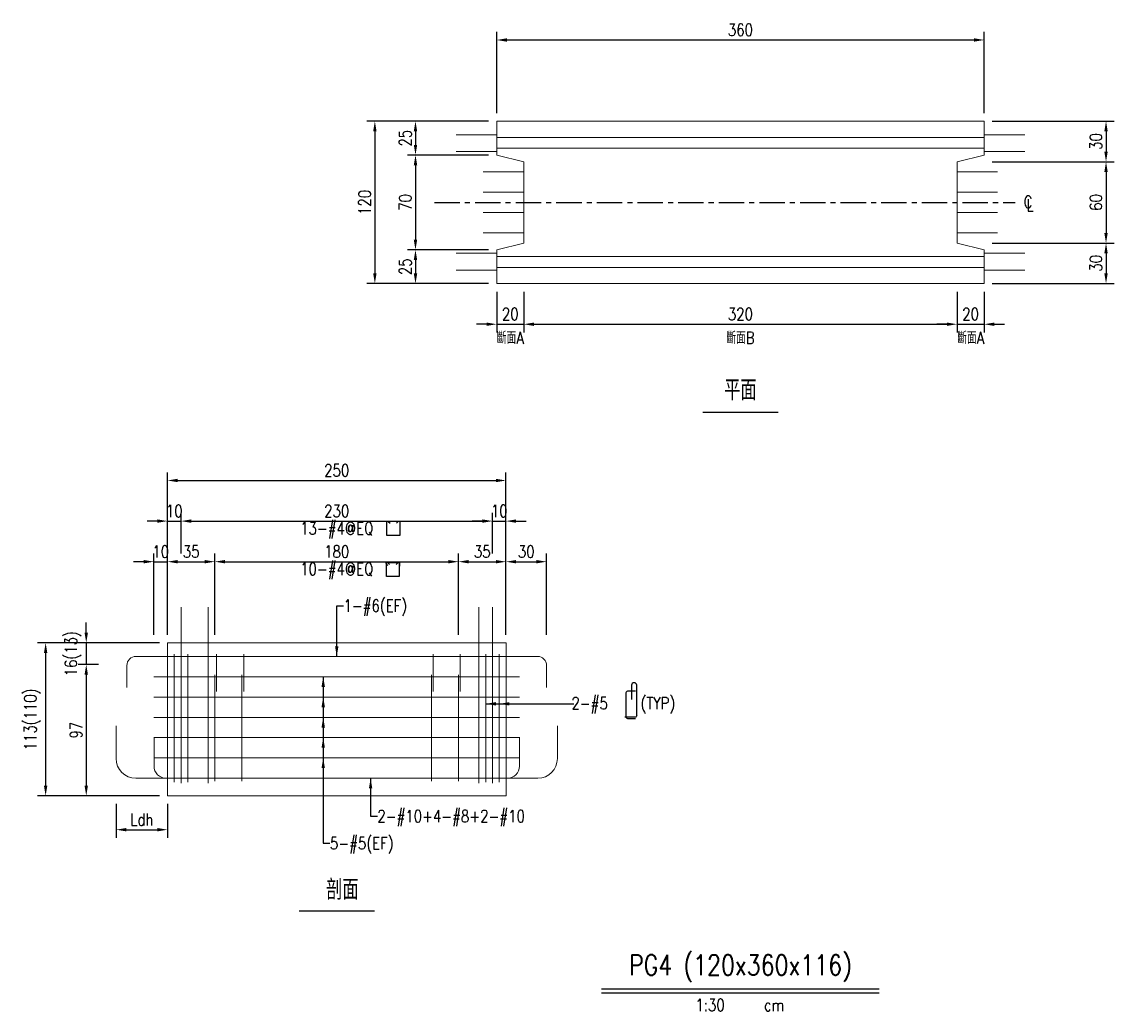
# Model space of a CAD drawing. Extents: x -4754 to 8167, y -19960 to 3841.
# Drawn here: x 1754 to 2561, y 1833 to 2564 of the extents above; entities that cross this region are included whole.
import ezdxf
from ezdxf.enums import TextEntityAlignment as Align

# ---------------------------------------------------------------- set-up
doc = ezdxf.new("R2010")
doc.units = 0
doc.header["$LTSCALE"] = 3
doc.linetypes.add('CENTER', pattern=[2, 1.25, -0.25, 0.25, -0.25])
doc.layers.get('0').update_dxf_attribs({"linetype": 'CONTINUOUS'})
doc.layers.add('HB_0', color=7, linetype='CONTINUOUS', transparency=0.5)
for name, color, linetype in [('HB_DIM', 1, 'CONTINUOUS'), ('HB_TXT_CTEXT', 2, 'CONTINUOUS'), ('鋼筋', 3, 'CONTINUOUS')]:
    doc.layers.add(name, color=color, linetype=linetype)
doc.styles.get("Standard").update_dxf_attribs({"font": 'ROMANS.shx', "width": 0.8, "bigfont": 'chineset.shx'})
doc.dimstyles.new('30', dxfattribs={"dimscale": 3, "dimtxt": 3, "dimasz": 2.5, "dimexe": 2, "dimexo": 2, "dimgap": 1, "dimtad": 1, "dimdsep": 46, "dimtxsty": 'Standard', "dimcen": 0, "dimclrd": 256, "dimclre": 256, "dimclrt": 2, "dimadec": 0, "dimazin": 0, "dimtfac": 1, "dimtix": 1, "dimtmove": 2, "dimatfit": 3, "dimfxl": 1, "dimtolj": 1, "dimtzin": 0, "dimarcsym": 0})

# ---------------------------------------------------------------- blocks, each defined once
blk = doc.blocks.new('beam_Topview')
at = {"layer": 'HB_TXT_CTEXT', "color": 4, "linetype": 'Continuous'}
blk.add_line((-27.76, 0), (27.76, 0), dxfattribs=at)
at = {"layer": 'HB_TXT_CTEXT', "color": 4, "linetype": 'Continuous', "width": 0.8}
blk.add_text('平面', height=15, rotation=360, dxfattribs=at).set_placement((0, 16.5), align=Align.MIDDLE)
blk = doc.blocks.new('beam_title')
at = {"layer": 'HB_TXT_CTEXT', "color": 3, "linetype": 'Continuous'}
blk.add_line((-102.52, 3), (102.52, 3), dxfattribs=at)
at = {"layer": 'HB_TXT_CTEXT', "color": 1, "linetype": 'Continuous'}
blk.add_line((-102.52, 0), (102.52, 0), dxfattribs=at)
at = {"color": 3, "linetype": 'Continuous', "width": 0.8}
blk.add_attdef('A', text='', height=15, dxfattribs=at).set_placement((0, 19.49), align=Align.MIDDLE)
at = {"color": 2, "linetype": 'Continuous', "width": 0.8}
for tag, p in [('1:30', (-22.44, -9)), ('CM', (24.84, -9))]:
    blk.add_attdef(tag, text='', height=9, dxfattribs=at).set_placement(p, align=Align.MIDDLE)
blk = doc.blocks.new('*D136')
at = {"layer": 'HB_DIM', "linetype": 'Continuous', "lineweight": -2}
for p, q in [((2104.72, 2496.95), (2104.72, 2556.95)), ((2112.22, 2550.95), (2457.22, 2550.95)), ((2464.72, 2496.95), (2464.72, 2556.95))]:
    blk.add_line(p, q, dxfattribs=at)
at = {"layer": 'HB_DIM'}
for points in [[(2112.22, 2552.2), (2112.22, 2549.7), (2104.72, 2550.95)], [(2457.22, 2549.7), (2457.22, 2552.2), (2464.72, 2550.95)]]:
    blk.add_solid(points, dxfattribs=at)
at = {"layer": 'HB_DIM', "color": 2, "linetype": 'Continuous', "insert": (2284.72, 2558.45), "char_height": 9, "attachment_point": 5, "rotation": 0}
blk.add_mtext('\\A1;360', dxfattribs=at)
blk = doc.blocks.new('*D137')
at = {"layer": 'HB_DIM', "linetype": 'Continuous', "lineweight": -2}
for p, q in [((2104.72, 2364.95), (2104.72, 2334.95)), ((2124.72, 2364.95), (2124.72, 2334.95)), ((2097.22, 2340.95), (2089.72, 2340.95)), ((2104.72, 2340.95), (2124.72, 2340.95)), ((2132.22, 2340.95), (2139.72, 2340.95))]:
    blk.add_line(p, q, dxfattribs=at)
at = {"layer": 'HB_DIM'}
for points in [[(2097.22, 2339.7), (2097.22, 2342.2), (2104.72, 2340.95)], [(2132.22, 2342.2), (2132.22, 2339.7), (2124.72, 2340.95)]]:
    blk.add_solid(points, dxfattribs=at)
at = {"layer": 'HB_DIM', "color": 2, "linetype": 'Continuous', "insert": (2114.72, 2348.45), "char_height": 9, "attachment_point": 5, "rotation": 0}
blk.add_mtext('\\A1;20', dxfattribs=at)
blk = doc.blocks.new('*D138')
at = {"layer": 'HB_DIM', "linetype": 'Continuous', "lineweight": -2}
for p, q in [((2124.72, 2364.95), (2124.72, 2334.95)), ((2444.72, 2364.95), (2444.72, 2334.95)), ((2132.22, 2340.95), (2437.22, 2340.95))]:
    blk.add_line(p, q, dxfattribs=at)
at = {"layer": 'HB_DIM'}
for points in [[(2132.22, 2342.2), (2132.22, 2339.7), (2124.72, 2340.95)], [(2437.22, 2339.7), (2437.22, 2342.2), (2444.72, 2340.95)]]:
    blk.add_solid(points, dxfattribs=at)
at = {"layer": 'HB_DIM', "color": 2, "linetype": 'Continuous', "insert": (2284.72, 2348.45), "char_height": 9, "attachment_point": 5, "rotation": 0}
blk.add_mtext('\\A1;320', dxfattribs=at)
blk = doc.blocks.new('*D139')
at = {"layer": 'HB_DIM', "linetype": 'Continuous', "lineweight": -2}
for p, q in [((2444.72, 2364.95), (2444.72, 2334.95)), ((2464.72, 2364.95), (2464.72, 2334.95)), ((2437.22, 2340.95), (2429.72, 2340.95)), ((2444.72, 2340.95), (2464.72, 2340.95)), ((2472.22, 2340.95), (2479.72, 2340.95))]:
    blk.add_line(p, q, dxfattribs=at)
at = {"layer": 'HB_DIM'}
for points in [[(2437.22, 2339.7), (2437.22, 2342.2), (2444.72, 2340.95)], [(2472.22, 2342.2), (2472.22, 2339.7), (2464.72, 2340.95)]]:
    blk.add_solid(points, dxfattribs=at)
at = {"layer": 'HB_DIM', "color": 2, "linetype": 'Continuous', "insert": (2454.72, 2348.45), "char_height": 9, "attachment_point": 5, "rotation": 0}
blk.add_mtext('\\A1;20', dxfattribs=at)
blk = doc.blocks.new('*D140')
at = {"layer": 'HB_DIM', "linetype": 'Continuous', "lineweight": -2}
for p, q in [((2098.72, 2490.95), (2008.72, 2490.95)), ((2014.72, 2483.45), (2014.72, 2378.45)), ((2098.72, 2370.95), (2008.72, 2370.95))]:
    blk.add_line(p, q, dxfattribs=at)
at = {"layer": 'HB_DIM'}
for points in [[(2015.97, 2483.45), (2013.47, 2483.45), (2014.72, 2490.95)], [(2013.47, 2378.45), (2015.97, 2378.45), (2014.72, 2370.95)]]:
    blk.add_solid(points, dxfattribs=at)
at = {"layer": 'HB_DIM', "color": 2, "linetype": 'Continuous', "insert": (2007.22, 2430.95), "char_height": 9, "attachment_point": 5, "rotation": 90}
blk.add_mtext('\\A1;120', dxfattribs=at)
blk = doc.blocks.new('*D141')
at = {"layer": 'HB_DIM', "linetype": 'Continuous', "lineweight": -2}
for p, q in [((2098.72, 2490.95), (2038.72, 2490.95)), ((2044.72, 2483.45), (2044.72, 2473.45)), ((2098.72, 2465.95), (2038.72, 2465.95))]:
    blk.add_line(p, q, dxfattribs=at)
at = {"layer": 'HB_DIM'}
for points in [[(2045.97, 2483.45), (2043.47, 2483.45), (2044.72, 2490.95)], [(2043.47, 2473.45), (2045.97, 2473.45), (2044.72, 2465.95)]]:
    blk.add_solid(points, dxfattribs=at)
at = {"layer": 'HB_DIM', "color": 2, "linetype": 'Continuous', "insert": (2037.22, 2478.45), "char_height": 9, "attachment_point": 5, "rotation": 90}
blk.add_mtext('\\A1;25', dxfattribs=at)
blk = doc.blocks.new('*D142')
at = {"layer": 'HB_DIM', "linetype": 'Continuous', "lineweight": -2}
for p, q in [((2098.72, 2465.95), (2038.72, 2465.95)), ((2044.72, 2458.45), (2044.72, 2403.45)), ((2098.72, 2395.95), (2038.72, 2395.95))]:
    blk.add_line(p, q, dxfattribs=at)
at = {"layer": 'HB_DIM'}
for points in [[(2045.97, 2458.45), (2043.47, 2458.45), (2044.72, 2465.95)], [(2043.47, 2403.45), (2045.97, 2403.45), (2044.72, 2395.95)]]:
    blk.add_solid(points, dxfattribs=at)
at = {"layer": 'HB_DIM', "color": 2, "linetype": 'Continuous', "insert": (2037.22, 2430.95), "char_height": 9, "attachment_point": 5, "rotation": 90}
blk.add_mtext('\\A1;70', dxfattribs=at)
blk = doc.blocks.new('*D143')
at = {"layer": 'HB_DIM', "linetype": 'Continuous', "lineweight": -2}
for p, q in [((2098.72, 2395.95), (2038.72, 2395.95)), ((2044.72, 2388.45), (2044.72, 2378.45)), ((2098.72, 2370.95), (2038.72, 2370.95))]:
    blk.add_line(p, q, dxfattribs=at)
at = {"layer": 'HB_DIM'}
for points in [[(2045.97, 2388.45), (2043.47, 2388.45), (2044.72, 2395.95)], [(2043.47, 2378.45), (2045.97, 2378.45), (2044.72, 2370.95)]]:
    blk.add_solid(points, dxfattribs=at)
at = {"layer": 'HB_DIM', "color": 2, "linetype": 'Continuous', "insert": (2037.22, 2383.45), "char_height": 9, "attachment_point": 5, "rotation": 90}
blk.add_mtext('\\A1;25', dxfattribs=at)
blk = doc.blocks.new('*D144')
at = {"layer": 'HB_DIM', "linetype": 'Continuous', "lineweight": -2}
for p, q in [((2470.72, 2490.95), (2560.72, 2490.95)), ((2554.72, 2483.45), (2554.72, 2468.45)), ((2470.72, 2460.95), (2560.72, 2460.95))]:
    blk.add_line(p, q, dxfattribs=at)
at = {"layer": 'HB_DIM'}
for points in [[(2555.97, 2483.45), (2553.47, 2483.45), (2554.72, 2490.95)], [(2553.47, 2468.45), (2555.97, 2468.45), (2554.72, 2460.95)]]:
    blk.add_solid(points, dxfattribs=at)
at = {"layer": 'HB_DIM', "color": 2, "linetype": 'Continuous', "insert": (2547.22, 2475.95), "char_height": 9, "attachment_point": 5, "rotation": 90}
blk.add_mtext('\\A1;30', dxfattribs=at)
blk = doc.blocks.new('*D145')
at = {"layer": 'HB_DIM', "linetype": 'Continuous', "lineweight": -2}
for p, q in [((2470.72, 2460.95), (2560.72, 2460.95)), ((2554.72, 2453.45), (2554.72, 2408.45)), ((2470.72, 2400.95), (2560.72, 2400.95))]:
    blk.add_line(p, q, dxfattribs=at)
at = {"layer": 'HB_DIM'}
for points in [[(2555.97, 2453.45), (2553.47, 2453.45), (2554.72, 2460.95)], [(2553.47, 2408.45), (2555.97, 2408.45), (2554.72, 2400.95)]]:
    blk.add_solid(points, dxfattribs=at)
at = {"layer": 'HB_DIM', "color": 2, "linetype": 'Continuous', "insert": (2547.22, 2430.95), "char_height": 9, "attachment_point": 5, "rotation": 90}
blk.add_mtext('\\A1;60', dxfattribs=at)
blk = doc.blocks.new('*D146')
at = {"layer": 'HB_DIM', "linetype": 'Continuous', "lineweight": -2}
for p, q in [((2470.72, 2400.95), (2560.72, 2400.95)), ((2554.72, 2393.45), (2554.72, 2378.45)), ((2470.72, 2370.95), (2560.72, 2370.95))]:
    blk.add_line(p, q, dxfattribs=at)
at = {"layer": 'HB_DIM'}
for points in [[(2555.97, 2393.45), (2553.47, 2393.45), (2554.72, 2400.95)], [(2553.47, 2378.45), (2555.97, 2378.45), (2554.72, 2370.95)]]:
    blk.add_solid(points, dxfattribs=at)
at = {"layer": 'HB_DIM', "color": 2, "linetype": 'Continuous', "insert": (2547.22, 2385.95), "char_height": 9, "attachment_point": 5, "rotation": 90}
blk.add_mtext('\\A1;30', dxfattribs=at)
blk = doc.blocks.new('cl')
at = {"layer": 'HB_TXT_CTEXT', "linetype": 'Continuous', "width": 0.8}
for s, p in [('C', (-0.18, 0.11)), ('L', (0.23, -0.56))]:
    blk.add_text(s, height=2.5, dxfattribs=at).set_placement(p, align=Align.MIDDLE)
blk = doc.blocks.new('beam_SectionSide')
at = {"layer": 'HB_TXT_CTEXT', "color": 4, "linetype": 'Continuous'}
blk.add_line((-27.76, 0), (27.76, 0), dxfattribs=at)
at = {"layer": 'HB_TXT_CTEXT', "color": 4, "linetype": 'Continuous', "width": 0.8}
blk.add_text(' 剖面', height=15, rotation=360, dxfattribs=at).set_placement((0, 16.5), align=Align.MIDDLE)
blk = doc.blocks.new('rebar_arrowD')
at = {"color": 1, "linetype": 'Continuous'}
blk.add_solid([(-1.25, -7.5), (0, 0), (1.25, -7.5)], dxfattribs=at)
blk = doc.blocks.new('*D295')
at = {"layer": 'HB_DIM', "linetype": 'Continuous', "lineweight": -2}
for p, q in [((1823.62, 1986.51), (1823.62, 1961.51)), ((1861.57, 1986.51), (1861.57, 1961.51)), ((1831.12, 1967.51), (1854.07, 1967.51))]:
    blk.add_line(p, q, dxfattribs=at)
at = {"layer": 'HB_DIM'}
for points in [[(1831.12, 1968.76), (1831.12, 1966.26), (1823.62, 1967.51)], [(1854.07, 1966.26), (1854.07, 1968.76), (1861.57, 1967.51)]]:
    blk.add_solid(points, dxfattribs=at)
at = {"layer": 'HB_DIM', "color": 2, "linetype": 'Continuous', "insert": (1842.6, 1975.01), "char_height": 9, "attachment_point": 5, "rotation": 0}
blk.add_mtext('\\A1;Ldh', dxfattribs=at)
blk = doc.blocks.new('rebar_arrowU')
at = {"color": 1, "linetype": 'Continuous'}
blk.add_solid([(-1.25, -7.5), (0, 0), (1.25, -7.5)], dxfattribs=at)
blk = doc.blocks.new('rebar_arrowL')
at = {"color": 1, "linetype": 'Continuous', "extrusion": (0, 0, -1)}
blk.add_solid([(-7.5, 1.25), (0, 0), (-7.5, -1.25)], dxfattribs=at)
blk = doc.blocks.new('rebar_2Tie_180_90')
at = {"layer": 'HB_TXT_CTEXT', "linetype": 'Continuous'}
for points in [[(45.67, 9.28), (39.8, 9.28, 0.414214), (38.6, 8.08), (38.6, -9.57)], [(46.52, -8.69), (46.52, 13.68, 1), (42.68, 13.68), (42.68, 3.28)], [(46.52, -8.69, -0.414214), (45.32, -9.89), (37.81, -9.89)], [(38.6, -9.57, 0.414214), (39.8, -10.77), (45.67, -10.77)]]:
    blk.add_lwpolyline(points, format="xyb", dxfattribs=at)
at = {"color": 2, "linetype": 'Continuous', "width": 0.8}
for tag, p in [('2-D16', (-1.67, 0.43)), ('(TYP)', (49.39, 0.45))]:
    blk.add_attdef(tag, text='', height=9, dxfattribs=at).set_placement(p, align=Align.MIDDLE_LEFT)
blk = doc.blocks.new('*D296')
at = {"layer": 'HB_DIM', "linetype": 'Continuous', "lineweight": -2}
for p, q in [((1861.57, 2111.51), (1861.57, 2231.51)), ((2111.57, 2111.51), (2111.57, 2231.51)), ((1869.07, 2225.51), (2104.07, 2225.51))]:
    blk.add_line(p, q, dxfattribs=at)
at = {"layer": 'HB_DIM'}
for points in [[(1869.07, 2226.76), (1869.07, 2224.26), (1861.57, 2225.51)], [(2104.07, 2224.26), (2104.07, 2226.76), (2111.57, 2225.51)]]:
    blk.add_solid(points, dxfattribs=at)
at = {"layer": 'HB_DIM', "color": 2, "linetype": 'Continuous', "insert": (1986.57, 2233.01), "char_height": 9, "attachment_point": 5, "rotation": 0}
blk.add_mtext('\\A1;250', dxfattribs=at)
blk = doc.blocks.new('*D297')
at = {"layer": 'HB_DIM', "linetype": 'Continuous', "lineweight": -2}
for p, q in [((1854.07, 2195.51), (1846.57, 2195.51)), ((1861.57, 2171.51), (1861.57, 2201.51)), ((1861.57, 2195.51), (1871.57, 2195.51)), ((1871.57, 2171.51), (1871.57, 2201.51)), ((1879.07, 2195.51), (1886.57, 2195.51))]:
    blk.add_line(p, q, dxfattribs=at)
at = {"layer": 'HB_DIM'}
for points in [[(1854.07, 2194.26), (1854.07, 2196.76), (1861.57, 2195.51)], [(1879.07, 2196.76), (1879.07, 2194.26), (1871.57, 2195.51)]]:
    blk.add_solid(points, dxfattribs=at)
at = {"layer": 'HB_DIM', "color": 2, "linetype": 'Continuous', "insert": (1866.57, 2203.01), "char_height": 9, "attachment_point": 5, "rotation": 0}
blk.add_mtext('\\A1;10', dxfattribs=at)
blk = doc.blocks.new('*D298')
at = {"layer": 'HB_DIM', "linetype": 'Continuous', "lineweight": -2}
for p, q in [((1871.57, 2171.51), (1871.57, 2201.51)), ((1879.07, 2195.51), (2094.07, 2195.51)), ((2101.57, 2171.51), (2101.57, 2201.51))]:
    blk.add_line(p, q, dxfattribs=at)
at = {"layer": 'HB_DIM'}
for points in [[(1879.07, 2196.76), (1879.07, 2194.26), (1871.57, 2195.51)], [(2094.07, 2194.26), (2094.07, 2196.76), (2101.57, 2195.51)]]:
    blk.add_solid(points, dxfattribs=at)
at = {"layer": 'HB_DIM', "color": 2, "linetype": 'Continuous', "insert": (1986.57, 2203.01), "char_height": 9, "attachment_point": 5, "rotation": 0}
blk.add_mtext('\\A1;230', dxfattribs=at)
blk = doc.blocks.new('*D299')
at = {"layer": 'HB_DIM', "linetype": 'Continuous', "lineweight": -2}
for p, q in [((2094.07, 2195.51), (2086.57, 2195.51)), ((2101.57, 2171.51), (2101.57, 2201.51)), ((2101.57, 2195.51), (2111.57, 2195.51)), ((2111.57, 2171.51), (2111.57, 2201.51)), ((2119.07, 2195.51), (2126.57, 2195.51))]:
    blk.add_line(p, q, dxfattribs=at)
at = {"layer": 'HB_DIM'}
for points in [[(2094.07, 2194.26), (2094.07, 2196.76), (2101.57, 2195.51)], [(2119.07, 2196.76), (2119.07, 2194.26), (2111.57, 2195.51)]]:
    blk.add_solid(points, dxfattribs=at)
at = {"layer": 'HB_DIM', "color": 2, "linetype": 'Continuous', "insert": (2106.57, 2203.01), "char_height": 9, "attachment_point": 5, "rotation": 0}
blk.add_mtext('\\A1;10', dxfattribs=at)
blk = doc.blocks.new('*D300')
at = {"layer": 'HB_DIM', "linetype": 'Continuous', "lineweight": -2}
for p, q in [((1851.57, 2111.51), (1851.57, 2171.51)), ((1861.57, 2111.51), (1861.57, 2171.51)), ((1844.07, 2165.51), (1836.57, 2165.51)), ((1851.57, 2165.51), (1861.57, 2165.51)), ((1869.07, 2165.51), (1876.57, 2165.51))]:
    blk.add_line(p, q, dxfattribs=at)
at = {"layer": 'HB_DIM'}
for points in [[(1844.07, 2164.26), (1844.07, 2166.76), (1851.57, 2165.51)], [(1869.07, 2166.76), (1869.07, 2164.26), (1861.57, 2165.51)]]:
    blk.add_solid(points, dxfattribs=at)
at = {"layer": 'HB_DIM', "color": 2, "linetype": 'Continuous', "insert": (1856.57, 2173.01), "char_height": 9, "attachment_point": 5, "rotation": 0}
blk.add_mtext('\\A1;10', dxfattribs=at)
blk = doc.blocks.new('*D301')
at = {"layer": 'HB_DIM', "linetype": 'Continuous', "lineweight": -2}
for p, q in [((1861.57, 2111.51), (1861.57, 2171.51)), ((1896.57, 2111.51), (1896.57, 2171.51)), ((1869.07, 2165.51), (1889.07, 2165.51))]:
    blk.add_line(p, q, dxfattribs=at)
at = {"layer": 'HB_DIM'}
for points in [[(1869.07, 2166.76), (1869.07, 2164.26), (1861.57, 2165.51)], [(1889.07, 2164.26), (1889.07, 2166.76), (1896.57, 2165.51)]]:
    blk.add_solid(points, dxfattribs=at)
at = {"layer": 'HB_DIM', "color": 2, "linetype": 'Continuous', "insert": (1879.07, 2173.01), "char_height": 9, "attachment_point": 5, "rotation": 0}
blk.add_mtext('\\A1;35', dxfattribs=at)
blk = doc.blocks.new('*D302')
at = {"layer": 'HB_DIM', "linetype": 'Continuous', "lineweight": -2}
for p, q in [((1896.57, 2111.51), (1896.57, 2171.51)), ((2076.57, 2111.51), (2076.57, 2171.51)), ((1904.07, 2165.51), (2069.07, 2165.51))]:
    blk.add_line(p, q, dxfattribs=at)
at = {"layer": 'HB_DIM'}
for points in [[(1904.07, 2166.76), (1904.07, 2164.26), (1896.57, 2165.51)], [(2069.07, 2164.26), (2069.07, 2166.76), (2076.57, 2165.51)]]:
    blk.add_solid(points, dxfattribs=at)
at = {"layer": 'HB_DIM', "color": 2, "linetype": 'Continuous', "insert": (1986.57, 2173.01), "char_height": 9, "attachment_point": 5, "rotation": 0}
blk.add_mtext('\\A1;180', dxfattribs=at)
blk = doc.blocks.new('*D303')
at = {"layer": 'HB_DIM', "linetype": 'Continuous', "lineweight": -2}
for p, q in [((2076.57, 2111.51), (2076.57, 2171.51)), ((2111.57, 2111.51), (2111.57, 2171.51)), ((2084.07, 2165.51), (2104.07, 2165.51))]:
    blk.add_line(p, q, dxfattribs=at)
at = {"layer": 'HB_DIM'}
for points in [[(2084.07, 2166.76), (2084.07, 2164.26), (2076.57, 2165.51)], [(2104.07, 2164.26), (2104.07, 2166.76), (2111.57, 2165.51)]]:
    blk.add_solid(points, dxfattribs=at)
at = {"layer": 'HB_DIM', "color": 2, "linetype": 'Continuous', "insert": (2094.07, 2173.01), "char_height": 9, "attachment_point": 5, "rotation": 0}
blk.add_mtext('\\A1;35', dxfattribs=at)
blk = doc.blocks.new('*D304')
at = {"layer": 'HB_DIM', "linetype": 'Continuous', "lineweight": -2}
for p, q in [((2111.57, 2111.51), (2111.57, 2171.51)), ((2141.57, 2111.51), (2141.57, 2171.51)), ((2119.07, 2165.51), (2134.07, 2165.51))]:
    blk.add_line(p, q, dxfattribs=at)
at = {"layer": 'HB_DIM'}
for points in [[(2119.07, 2166.76), (2119.07, 2164.26), (2111.57, 2165.51)], [(2134.07, 2164.26), (2134.07, 2166.76), (2141.57, 2165.51)]]:
    blk.add_solid(points, dxfattribs=at)
at = {"layer": 'HB_DIM', "color": 2, "linetype": 'Continuous', "insert": (2126.57, 2173.01), "char_height": 9, "attachment_point": 5, "rotation": 0}
blk.add_mtext('\\A1;30', dxfattribs=at)
blk = doc.blocks.new('*D305')
at = {"layer": 'HB_DIM', "linetype": 'Continuous', "lineweight": -2}
for p, q in [((1855.57, 2105.51), (1765.57, 2105.51)), ((1771.57, 2098.01), (1771.57, 2000.01)), ((1855.57, 1992.51), (1765.57, 1992.51))]:
    blk.add_line(p, q, dxfattribs=at)
at = {"layer": 'HB_DIM'}
for points in [[(1772.82, 2098.01), (1770.32, 2098.01), (1771.57, 2105.51)], [(1770.32, 2000.01), (1772.82, 2000.01), (1771.57, 1992.51)]]:
    blk.add_solid(points, dxfattribs=at)
at = {"layer": 'HB_DIM', "color": 2, "linetype": 'Continuous', "insert": (1761.72, 2049.01), "char_height": 9, "attachment_point": 5, "rotation": 90}
blk.add_mtext('\\A1;113(110)', dxfattribs=at)
blk = doc.blocks.new('*D306')
at = {"layer": 'HB_DIM', "linetype": 'Continuous', "lineweight": -2}
for p, q in [((1801.57, 2113.01), (1801.57, 2120.51)), ((1855.57, 2105.51), (1795.57, 2105.51)), ((1801.57, 2105.51), (1801.57, 2089.51)), ((1810.57, 2089.51), (1795.57, 2089.51)), ((1801.57, 2082.01), (1801.57, 2074.51))]:
    blk.add_line(p, q, dxfattribs=at)
at = {"layer": 'HB_DIM'}
for points in [[(1800.32, 2113.01), (1802.82, 2113.01), (1801.57, 2105.51)], [(1802.82, 2082.01), (1800.32, 2082.01), (1801.57, 2089.51)]]:
    blk.add_solid(points, dxfattribs=at)
at = {"layer": 'HB_DIM', "color": 2, "linetype": 'Continuous', "insert": (1791.72, 2097.51), "char_height": 9, "attachment_point": 5, "rotation": 90}
blk.add_mtext('\\A1;16(13)', dxfattribs=at)
blk = doc.blocks.new('*D307')
at = {"layer": 'HB_DIM', "linetype": 'Continuous', "lineweight": -2}
for p, q in [((1810.57, 2089.51), (1795.57, 2089.51)), ((1801.57, 2082.01), (1801.57, 2000.01)), ((1855.57, 1992.51), (1795.57, 1992.51))]:
    blk.add_line(p, q, dxfattribs=at)
at = {"layer": 'HB_DIM'}
for points in [[(1802.82, 2082.01), (1800.32, 2082.01), (1801.57, 2089.51)], [(1800.32, 2000.01), (1802.82, 2000.01), (1801.57, 1992.51)]]:
    blk.add_solid(points, dxfattribs=at)
at = {"layer": 'HB_DIM', "color": 2, "linetype": 'Continuous', "insert": (1794.07, 2041.01), "char_height": 9, "attachment_point": 5, "rotation": 90}
blk.add_mtext('\\A1;97', dxfattribs=at)
blk = doc.blocks.new('dim_rebar_HoopU')
at = {"linetype": 'Continuous'}
blk.add_lwpolyline([(44.17, 4.47), (45.41, 5.71, -0.668179), (46.47, 5.27), (46.47, -4.68), (37.02, -4.68), (37.02, 5.27, -0.668179), (38.09, 5.71), (39.33, 4.47)], format="xyb", dxfattribs=at)
at = {"linetype": 'Continuous', "width": 0.8}
blk.add_attdef('25-D13@EQ', text='', height=9, dxfattribs=at).set_placement((0, 0), align=Align.MIDDLE)
blk = doc.blocks.new('dim_rebar_HoopUwithTie')
at = {"linetype": 'Continuous'}
for points in [[(37.71, 3.13), (36.52, 4.32, -0.668179), (36.95, 5.34), (45.82, 5.34, -0.414214), (46.42, 4.74), (46.42, 2.79)], [(43.88, 4.04), (45.07, 5.23, -0.668179), (46.09, 4.81), (46.09, -4.89), (36.68, -4.89), (36.68, 4.81, -0.668179), (37.71, 5.23), (38.89, 4.04)]]:
    blk.add_lwpolyline(points, format="xyb", dxfattribs=at)
at = {"linetype": 'Continuous', "width": 0.8}
blk.add_attdef('22-D13@EQ', text='', height=9, dxfattribs=at).set_placement((0, 0), align=Align.MIDDLE)

msp = doc.modelspace()

# ---------------------------------------------------------------- linework, layer by layer
at = {"layer": 'HB_0', "lineweight": 5}
for p, q in [((2124.723, 2490.95, 113), (2104.723, 2490.95, 113)), ((2104.723, 2490.95, 113), (2104.723, 2478.95, 113)), ((2444.723, 2490.95, 113), (2124.723, 2490.95, 113)), ((2464.723, 2490.95, 113), (2444.723, 2490.95, 113)), ((2464.723, 2478.95, 113), (2464.723, 2490.95, 113)), ((2124.723, 2478.95, 113), (2104.723, 2478.95, 113)), ((2104.723, 2478.95, 113), (2104.723, 2470.95, 100)), ((2104.723, 2478.95, 113), (2124.723, 2478.95, 113)), ((2444.723, 2478.95, 113), (2124.723, 2478.95, 113)), ((2124.723, 2478.95, 113), (2444.723, 2478.95, 113)), ((2464.723, 2478.95, 113), (2444.723, 2478.95, 113)), ((2444.723, 2478.95, 113), (2464.723, 2478.95, 113)), ((2464.723, 2470.95, 100), (2464.723, 2478.95, 113)), ((2124.723, 2470.95, 100), (2104.723, 2470.95, 100)), ((2104.723, 2470.95, 100), (2104.723, 2465.95, 100)), ((2104.723, 2470.95, 100), (2124.723, 2470.95, 100)), ((2124.723, 2470.95, 100), (2444.723, 2470.95, 100)), ((2444.723, 2470.95, 100), (2124.723, 2470.95, 100)), ((2464.723, 2470.95, 100), (2444.723, 2470.95, 100)), ((2444.723, 2470.95, 100), (2464.723, 2470.95, 100)), ((2464.723, 2465.95, 100), (2464.723, 2470.95, 100)), ((2104.723, 2465.95, 100), (2124.723, 2460.95, 100)), ((2124.723, 2460.95, 100), (2124.723, 2400.95, 100)), ((2444.723, 2460.95, 100), (2464.723, 2465.95, 100)), ((2444.723, 2400.95, 100), (2444.723, 2460.95, 100)), ((2124.723, 2400.95, 100), (2104.723, 2395.95, 100)), ((2464.723, 2395.95, 100), (2444.723, 2400.95, 100)), ((2104.723, 2395.95, 100), (2104.723, 2390.95, 100)), ((2104.723, 2390.95, 100), (2124.723, 2390.95, 100)), ((2124.723, 2390.95, 100), (2104.723, 2390.95, 100)), ((2104.723, 2390.95, 100), (2104.723, 2382.95, 116)), ((2444.723, 2390.95, 100), (2124.723, 2390.95, 100)), ((2124.723, 2390.95, 100), (2444.723, 2390.95, 100)), ((2444.723, 2390.95, 100), (2464.723, 2390.95, 100)), ((2464.723, 2390.95, 100), (2444.723, 2390.95, 100)), ((2464.723, 2390.95, 100), (2464.723, 2395.95, 100)), ((2464.723, 2382.95, 116), (2464.723, 2390.95, 100)), ((2104.723, 2382.95, 116), (2124.723, 2382.95, 116)), ((2124.723, 2382.95, 116), (2104.723, 2382.95, 116)), ((2104.723, 2382.95, 116), (2104.723, 2370.95, 116)), ((2444.723, 2382.95, 116), (2124.723, 2382.95, 116)), ((2124.723, 2382.95, 116), (2444.723, 2382.95, 116)), ((2444.723, 2382.95, 116), (2464.723, 2382.95, 116)), ((2464.723, 2382.95, 116), (2444.723, 2382.95, 116)), ((2464.723, 2370.95, 116), (2464.723, 2382.95, 116)), ((2104.723, 2370.95, 116), (2124.723, 2370.95, 116)), ((2124.723, 2370.95, 116), (2444.723, 2370.95, 116)), ((2444.723, 2370.95, 116), (2464.723, 2370.95, 116)), ((1861.573, 2105.507), (1881.573, 2105.507)), ((1861.573, 2089.507, -8), (1861.573, 2105.507)), ((1861.573, 1992.507, -108), (1861.573, 2102.507, -108)), ((1881.573, 2105.507), (2091.573, 2105.507)), ((2091.573, 2105.507), (2111.573, 2105.507)), ((2111.573, 2105.507), (2111.573, 2089.507, -8)), ((2111.573, 2102.507, -108), (2111.573, 1992.507, -108)), ((1861.573, 1992.507, -13), (1861.573, 2089.507, -13)), ((2111.573, 2089.507, -13), (2111.573, 1992.507, -13)), ((1881.573, 1992.507, -108), (1861.573, 1992.507, -108)), ((1881.573, 1992.507, -18), (1861.573, 1992.507, -13)), ((2091.573, 1992.507, -108), (1881.573, 1992.507, -108)), ((2111.573, 1992.507, -108), (2091.573, 1992.507, -108)), ((2111.573, 1992.507, -13), (2091.573, 1992.507, -18))]:
    msp.add_line(p, q, dxfattribs=at)
at = {"layer": 'HB_0', "color": 1, "linetype": 'CENTER', "ltscale": 5}
msp.add_lwpolyline([(2058.723, 2430.95), (2487.723, 2430.95)], dxfattribs=at)
at = {"layer": 'HB_TXT_CTEXT', "color": 1, "linetype": 'Continuous'}
for points in [[(1986.573, 2095.507), (1986.573, 2103.007), (1986.573, 2133.007), (1991.573, 2133.007)], [(1976.573, 2080.507), (1976.573, 2020.507), (1976.573, 1957.507), (1981.573, 1957.507)], [(2096.573, 2060.507), (2106.573, 2060.507), (2161.573, 2060.507)], [(2011.573, 2005.507), (2011.573, 1992.507), (2011.573, 1977.507), (2016.573, 1977.507)]]:
    msp.add_lwpolyline(points, dxfattribs=at)
at = {"layer": '鋼筋', "lineweight": 5}
for p, q in [((2074.786, 2480.95, 13), (2104.723, 2480.95, 13)), ((2494.66, 2480.95, 21.89), (2464.723, 2480.95, 21.89)), ((2074.786, 2468.45, 13), (2104.723, 2468.45, 13)), ((2494.66, 2468.45, 21.89), (2464.723, 2468.45, 21.89)), ((2094.786, 2453.45, 13), (2124.723, 2453.45, 13)), ((2474.66, 2453.45, 21.89), (2444.723, 2453.45, 21.89)), ((2094.786, 2438.45, 13), (2124.723, 2438.45, 13)), ((2474.66, 2438.45, 21.89), (2444.723, 2438.45, 21.89)), ((2094.786, 2423.45, 13), (2124.723, 2423.45, 13)), ((2474.66, 2423.45, 21.89), (2444.723, 2423.45, 21.89)), ((2094.786, 2408.45, 13), (2124.723, 2408.45, 13)), ((2474.66, 2408.45, 21.89), (2444.723, 2408.45, 21.89)), ((2074.786, 2393.45, 13), (2104.723, 2393.45, 13)), ((2494.66, 2393.45, 21.89), (2464.723, 2393.45, 21.89)), ((2074.786, 2380.95, 13), (2104.723, 2380.95, 13)), ((2494.66, 2380.95, 21.89), (2464.723, 2380.95, 21.89)), ((1871.573, 2121.142, -81.395), (1871.573, 2128.762, -81.395)), ((1871.573, 2128.762, -87.745), (1871.573, 2005.167, -87.745)), ((1871.573, 2005.167, -8.255), (1871.573, 2128.762, -8.255)), ((1871.573, 2128.762, -14.605), (1871.573, 2121.142, -14.605)), ((1891.573, 2121.142, -81.395), (1891.573, 2128.762, -81.395)), ((1891.573, 2128.762, -87.745), (1891.573, 2005.167, -87.745)), ((1891.573, 2005.167, -8.255), (1891.573, 2128.762, -8.255)), ((1891.573, 2128.762, -14.605), (1891.573, 2121.142, -14.605)), ((2091.573, 2121.142, -81.395), (2091.573, 2128.762, -81.395)), ((2091.573, 2128.762, -87.745), (2091.573, 2005.167, -87.745)), ((2091.573, 2005.167, -8.255), (2091.573, 2128.762, -8.255)), ((2091.573, 2128.762, -14.605), (2091.573, 2121.142, -14.605)), ((2101.573, 2121.142, -81.395), (2101.573, 2128.762, -81.395)), ((2101.573, 2128.762, -87.745), (2101.573, 2005.167, -87.745)), ((2101.573, 2005.167, -8.255), (2101.573, 2128.762, -8.255)), ((2101.573, 2128.762, -14.605), (2101.573, 2121.142, -14.605)), ((1838.258, 2095.507, -98), (2134.888, 2095.507, -98)), ((1866.573, 2006.68, -102.81), (1866.573, 2093.282, -102.81)), ((1866.573, 2093.282, -94.86), (1866.573, 2069.27, -94.86)), ((1876.573, 2006.68, -102.81), (1876.573, 2093.282, -102.81)), ((1876.573, 2093.282, -94.86), (1876.573, 2069.27, -94.86)), ((1897.843, 2069.51, -94.83), (1897.843, 2093.922, -94.83)), ((1897.843, 2093.922, -101.18), (1897.843, 2069.51, -101.18)), ((1917.843, 2069.51, -94.83), (1917.843, 2093.922, -94.83)), ((1917.843, 2093.922, -101.18), (1917.843, 2069.51, -101.18)), ((2057.843, 2069.51, -94.83), (2057.843, 2093.922, -94.83)), ((2057.843, 2093.922, -101.18), (2057.843, 2069.51, -101.18)), ((2077.843, 2069.51, -94.83), (2077.843, 2093.922, -94.83)), ((2077.843, 2093.922, -101.18), (2077.843, 2069.51, -101.18)), ((2096.573, 2006.68, -102.81), (2096.573, 2093.282, -102.81)), ((2096.573, 2093.282, -94.86), (2096.573, 2069.27, -94.86)), ((2106.573, 2006.68, -102.81), (2106.573, 2093.282, -102.81)), ((2106.573, 2093.282, -94.86), (2106.573, 2069.27, -94.86)), ((1831.573, 2072.587, -98), (1831.573, 2088.822, -98)), ((2141.573, 2088.822, -98), (2141.573, 2072.587, -98)), ((1851.573, 2080.507, -98), (2121.573, 2080.507, -98)), ((1896.573, 2071.142, -93.895), (1896.573, 2078.762, -93.895)), ((1896.573, 2078.762, -100.245), (1896.573, 2006.437, -100.245)), ((1896.573, 2006.437, 4.245), (1896.573, 2078.762, 4.245)), ((1896.573, 2078.762, -2.105), (1896.573, 2071.142, -2.105)), ((1916.573, 2071.142, -93.895), (1916.573, 2078.762, -93.895)), ((1916.573, 2078.762, -100.245), (1916.573, 2006.437, -100.245)), ((1916.573, 2006.437, 4.245), (1916.573, 2078.762, 4.245)), ((1916.573, 2078.762, -2.105), (1916.573, 2071.142, -2.105)), ((2056.573, 2071.142, -93.895), (2056.573, 2078.762, -93.895)), ((2056.573, 2078.762, -100.245), (2056.573, 2006.437, -100.245)), ((2056.573, 2006.437, 4.245), (2056.573, 2078.762, 4.245)), ((2056.573, 2078.762, -2.105), (2056.573, 2071.142, -2.105)), ((2076.573, 2071.142, -93.895), (2076.573, 2078.762, -93.895)), ((2076.573, 2078.762, -100.245), (2076.573, 2006.437, -100.245)), ((2076.573, 2006.437, 4.245), (2076.573, 2078.762, 4.245)), ((2076.573, 2078.762, -2.105), (2076.573, 2071.142, -2.105)), ((1851.573, 2065.507, -98), (2121.573, 2065.507, -98)), ((1851.573, 2050.507, -98), (2121.573, 2050.507, -98)), ((1823.622, 2044.147, -98), (1823.622, 2019.997, -98)), ((1823.622, 2044.147, -85.5), (1823.622, 2019.997, -85.5)), ((2149.525, 2019.997, -98), (2149.525, 2044.147, -98)), ((2149.525, 2019.997, -85.5), (2149.525, 2044.147, -85.5)), ((1851.573, 2035.507, -98), (2121.573, 2035.507, -98)), ((1851.636, 2035.987, -70.5), (1851.636, 2014.397, -70.5)), ((1851.636, 2035.987, -55.5), (1851.636, 2014.397, -55.5)), ((2121.51, 2014.397, -70.5), (2121.51, 2035.987, -70.5)), ((2121.51, 2014.397, -55.5), (2121.51, 2035.987, -55.5)), ((1851.573, 2020.507, -98), (2121.573, 2020.507, -98)), ((1838.112, 2005.507, -98), (2135.035, 2005.507, -98)), ((1838.112, 2005.507, -85.5), (2135.035, 2005.507, -85.5)), ((1860.526, 2005.507, -70.5), (2112.62, 2005.507, -70.5)), ((1860.526, 2005.507, -55.5), (2112.62, 2005.507, -55.5)), ((1866.573, 2002.705, -89.295), (1866.573, 2002.705, -98.835)), ((1871.573, 2001.992, -84.57), (1871.573, 2001.992, -11.43)), ((1876.573, 2002.705, -89.295), (1876.573, 2002.705, -98.835)), ((1891.573, 2001.992, -84.57), (1891.573, 2001.992, -11.43)), ((1896.573, 2003.262, -97.07), (1896.573, 2003.262, 1.07)), ((1916.573, 2003.262, -97.07), (1916.573, 2003.262, 1.07)), ((2056.573, 2003.262, -97.07), (2056.573, 2003.262, 1.07)), ((2076.573, 2003.262, -97.07), (2076.573, 2003.262, 1.07)), ((2091.573, 2001.992, -84.57), (2091.573, 2001.992, -11.43)), ((2096.573, 2002.705, -89.295), (2096.573, 2002.705, -98.835)), ((2101.573, 2001.992, -84.57), (2101.573, 2001.992, -11.43)), ((2106.573, 2002.705, -89.295), (2106.573, 2002.705, -98.835))]:
    msp.add_line(p, q, dxfattribs=at)
at = {"layer": '鋼筋', "lineweight": 5, "extrusion": (-1, 2.44929e-16, 0)}
for centre, start, end in [((-2128.762, -84.57, -1871.573), 90, 270), ((-2128.762, -11.43, -1871.573), 90, 270), ((-2128.762, -84.57, -1891.573), 90, 270), ((-2128.762, -11.43, -1891.573), 90, 270), ((-2128.762, -84.57, -2091.573), 90, 270), ((-2128.762, -11.43, -2091.573), 90, 270), ((-2128.762, -84.57, -2101.573), 90, 270), ((-2128.762, -11.43, -2101.573), 90, 270), ((-2093.922, -98.005, -1897.843), 90, 270), ((-2093.922, -98.005, -1917.843), 90, 270), ((-2093.922, -98.005, -2057.843), 90, 270), ((-2093.922, -98.005, -2077.843), 90, 270), ((-2078.762, -97.07, -1896.573), 90, 270), ((-2078.762, 1.07, -1896.573), 90, 270), ((-2078.762, -97.07, -1916.573), 90, 270), ((-2078.762, 1.07, -1916.573), 90, 270), ((-2078.762, -97.07, -2056.573), 90, 270), ((-2078.762, 1.07, -2056.573), 90, 270), ((-2078.762, -97.07, -2076.573), 90, 270), ((-2078.762, 1.07, -2076.573), 90, 270), ((-2005.167, -84.57, -1871.573), 270, 0), ((-2005.167, -11.43, -1871.573), 0, 90), ((-2005.167, -84.57, -1891.573), 270, 0), ((-2005.167, -11.43, -1891.573), 0, 90), ((-2006.437, -97.07, -1896.573), 270, 0), ((-2006.437, 1.07, -1896.573), 0, 90), ((-2006.437, -97.07, -1916.573), 270, 0), ((-2006.437, 1.07, -1916.573), 0, 90), ((-2006.437, -97.07, -2056.573), 270, 0), ((-2006.437, 1.07, -2056.573), 0, 90), ((-2006.437, -97.07, -2076.573), 270, 0), ((-2006.437, 1.07, -2076.573), 0, 90), ((-2005.167, -84.57, -2091.573), 270, 0), ((-2005.167, -11.43, -2091.573), 0, 90), ((-2005.167, -84.57, -2101.573), 270, 0), ((-2005.167, -11.43, -2101.573), 0, 90)]:
    msp.add_arc(centre, 3.175, start, end, dxfattribs=at)
at = {"layer": '鋼筋', "lineweight": 5, "extrusion": (0, 0, -1)}
for centre, start, end in [((-1838.258, 2088.822, 98), 0, 90), ((-2134.888, 2088.822, 98), 90, 180)]:
    msp.add_arc(centre, 6.685, start, end, dxfattribs=at)
at = {"layer": '鋼筋', "lineweight": 5, "extrusion": (1, -2.44929e-16, 1.22465e-16)}
for centre, start, end in [((2093.282, -98.835, 1866.573), 270, 90), ((2093.282, -98.835, 1876.573), 270, 90), ((2093.282, -98.835, 2096.573), 270, 90), ((2093.282, -98.835, 2106.573), 270, 90), ((2006.68, -98.835, 1866.573), 180, 270), ((2006.68, -98.835, 1876.573), 180, 270), ((2006.68, -98.835, 2096.573), 180, 270), ((2006.68, -98.835, 2106.573), 180, 270)]:
    msp.add_arc(centre, 3.975, start, end, dxfattribs=at)
at = {"layer": '鋼筋', "lineweight": 5}
for centre, radius, start, end in [((1838.112, 2019.997, -98), 14.49, 180, 270), ((1838.112, 2019.997, -85.5), 14.49, 180, 270), ((2135.035, 2019.997, -98), 14.49, 270, 0), ((2135.035, 2019.997, -85.5), 14.49, 270, 0), ((1860.526, 2014.397, -70.5), 8.89, 180, 270), ((1860.526, 2014.397, -55.5), 8.89, 180, 270), ((2112.62, 2014.397, -70.5), 8.89, 270, 0), ((2112.62, 2014.397, -55.5), 8.89, 270, 0)]:
    msp.add_arc(centre, radius, start, end, dxfattribs=at)

# ---------------------------------------------------------------- block references
at = {"layer": 'HB_0', "linetype": 'Continuous', "xscale": 3.6, "yscale": 3.6, "zscale": 3.6}
msp.add_blockref('cl', (2497.723, 2430.95, 116), dxfattribs=at)
at = {"layer": 'HB_TXT_CTEXT', "color": 0, "linetype": 'Continuous', "rotation": 360}
for name, p in [('beam_Topview', (2284.723, 2275.95)), ('beam_SectionSide', (1986.573, 1907.507))]:
    msp.add_blockref(name, p, dxfattribs=at)
at = {"layer": 'HB_TXT_CTEXT', "linetype": 'Continuous'}
for name, p, values in [('dim_rebar_HoopU', (1986.573, 2189.507, -108), {'25-D13@EQ': '13-#4@EQ'}), ('dim_rebar_HoopUwithTie', (1986.573, 2159.507, -108), {'22-D13@EQ': '10-#4@EQ'}), ('rebar_2Tie_180_90', (2161.573, 2060.507, -89.295), {'2-D16': '2-#5', '(TYP)': '(TYP)'})]:
    msp.add_blockref(name, p, dxfattribs=at).add_auto_attribs(values)
at = {"layer": 'HB_TXT_CTEXT', "linetype": 'Continuous', "rotation": 180}
msp.add_blockref('rebar_arrowD', (1986.573, 2095.507, -98), dxfattribs=at)
at = {"layer": 'HB_TXT_CTEXT', "linetype": 'Continuous'}
for name, p in [('rebar_arrowU', (1976.573, 2080.507, -98)), ('rebar_arrowU', (1976.573, 2065.507, -98)), ('rebar_arrowL', (2096.573, 2060.507, -89.295)), ('rebar_arrowL', (2106.573, 2060.507, -89.295)), ('rebar_arrowU', (1976.573, 2050.507, -98)), ('rebar_arrowU', (1976.573, 2035.507, -98)), ('rebar_arrowU', (1976.573, 2020.507, -98)), ('rebar_arrowU', (2011.573, 2005.507))]:
    msp.add_blockref(name, p, dxfattribs=at)
at = {"layer": 'HB_TXT_CTEXT', "color": 0, "linetype": 'Continuous', "rotation": 360}
msp.add_blockref('beam_title', (2284.723, 1846.95), dxfattribs=at).add_auto_attribs({'A': 'PG4 (120x360x116)', '1:30': '1:30', 'CM': 'cm'})

# ---------------------------------------------------------------- texts
at = {"layer": 'HB_TXT_CTEXT', "linetype": 'Continuous', "width": 0.8}
for s, p in [('斷面A', (2114.723, 2330.95)), ('斷面B', (2284.723, 2330.95)), ('斷面A', (2454.723, 2330.95))]:
    msp.add_text(s, height=9, dxfattribs=at).set_placement(p, align=Align.MIDDLE_CENTER)
for s, p in [('1-#6(EF)', (1991.573, 2133.007, -98)), ('2-#10+4-#8+2-#10', (2016.573, 1977.507)), ('5-#5(EF)', (1981.573, 1957.507, -98))]:
    msp.add_text(s, height=9, dxfattribs=at).set_placement(p, align=Align.MIDDLE_LEFT)

# ---------------------------------------------------------------- dimensions: what is measured, and where the dimension line sits
at = {"layer": 'HB_DIM', "linetype": 'Continuous'}
for base, p1, p2, angle, override, picture, middle in [((2464.723, 2550.95), (2104.723, 2490.95, 100), (2464.723, 2490.95, 100), 0, {"dimpost": '<>'}, '*D136', (2284.723, 2558.45)), ((2014.723, 2370.95), (2104.723, 2490.95, 100), (2104.723, 2370.95, 100), 90, {"dimtad": 4, "dimpost": '<>'}, '*D140', (2007.223, 2430.95)), ((2044.723, 2465.95), (2104.723, 2490.95, 100), (2104.723, 2465.95, 100), 90, {"dimtad": 4, "dimpost": '<>'}, '*D141', (2037.223, 2478.45)), ((2554.723, 2460.95), (2464.723, 2490.95, 100), (2464.723, 2460.95, 100), 90, {"dimtad": 4, "dimpost": '<>'}, '*D144', (2547.223, 2475.95)), ((2044.723, 2395.95), (2104.723, 2465.95, 100), (2104.723, 2395.95, 100), 90, {"dimtad": 4, "dimpost": '<>'}, '*D142', (2037.223, 2430.95)), ((2554.723, 2400.95), (2464.723, 2460.95, 100), (2464.723, 2400.95, 100), 90, {"dimtad": 4, "dimpost": '<>'}, '*D145', (2547.223, 2430.95)), ((2554.723, 2370.95), (2464.723, 2400.95, 100), (2464.723, 2370.95, 100), 90, {"dimtad": 4, "dimpost": '<>'}, '*D146', (2547.223, 2385.95)), ((2044.723, 2370.95), (2104.723, 2395.95, 100), (2104.723, 2370.95, 100), 90, {"dimtad": 4, "dimpost": '<>'}, '*D143', (2037.223, 2383.45)), ((2124.723, 2340.95), (2104.723, 2370.95, 100), (2124.723, 2370.95, 100), 0, {"dimpost": '<>'}, '*D137', (2114.723, 2348.45)), ((2444.723, 2340.95), (2124.723, 2370.95, 100), (2444.723, 2370.95, 100), 0, {"dimpost": '<>'}, '*D138', (2284.723, 2348.45)), ((2464.723, 2340.95), (2444.723, 2370.95, 100), (2464.723, 2370.95, 100), 0, {"dimpost": '<>'}, '*D139', (2454.723, 2348.45)), ((2111.573, 2225.507), (1861.573, 2105.507, -108), (2111.573, 2105.507, -108), 0, {"dimpost": '<>'}, '*D296', (1986.573, 2233.007)), ((1871.573, 2195.507), (1861.573, 2165.507, -108), (1871.573, 2165.507, -108), 0, {"dimpost": '<>'}, '*D297', (1866.573, 2203.007)), ((2101.573, 2195.507), (1871.573, 2165.507, -108), (2101.573, 2165.507, -108), 0, {"dimpost": '<>'}, '*D298', (1986.573, 2203.007)), ((2111.573, 2195.507), (2101.573, 2165.507, -108), (2111.573, 2165.507, -108), 0, {"dimpost": '<>'}, '*D299', (2106.573, 2203.007)), ((1861.573, 2165.507), (1851.573, 2105.507, -108), (1861.573, 2105.507, -108), 0, {"dimpost": '<>'}, '*D300', (1856.573, 2173.007)), ((1896.573, 2165.507), (1861.573, 2105.507, -108), (1896.573, 2105.507, -108), 0, {"dimpost": '<>'}, '*D301', (1879.073, 2173.007)), ((2076.573, 2165.507), (1896.573, 2105.507, -108), (2076.573, 2105.507, -108), 0, {"dimpost": '<>'}, '*D302', (1986.573, 2173.007)), ((2111.573, 2165.507), (2076.573, 2105.507, -108), (2111.573, 2105.507, -108), 0, {"dimpost": '<>'}, '*D303', (2094.073, 2173.007)), ((2141.573, 2165.507), (2111.573, 2105.507, -108), (2141.573, 2105.507, -108), 0, {"dimpost": '<>'}, '*D304', (2126.573, 2173.007)), ((1801.573, 1992.507), (1816.573, 2089.507, -108), (1861.573, 1992.507, -108), 90, {"dimtad": 4, "dimpost": '<>'}, '*D307', (1794.073, 2041.007))]:
    dim = msp.add_linear_dim(base=base, p1=p1, p2=p2, angle=angle, dimstyle='30', override=override, dxfattribs=at)
    dim.commit()
    dim.dimension.update_dxf_attribs({"geometry": picture, "text_midpoint": middle})
for base, p1, p2, angle, text, override, picture, middle in [((1801.573, 2089.507), (1861.573, 2105.507, -108), (1816.573, 2089.507, -108), 90, '<>(13)', {"dimtad": 4, "dimpost": '<>'}, '*D306', (1791.716, 2097.507)), ((1771.573, 1992.507), (1861.573, 2105.507, -108), (1861.573, 1992.507, -108), 90, '<>(110)', {"dimtad": 4, "dimpost": '<>'}, '*D305', (1761.716, 2049.007)), ((1861.573, 1967.507), (1823.622, 1992.507, -98), (1861.573, 1992.507, -108), 0, 'Ldh', {"dimpost": '<>'}, '*D295', (1842.598, 1975.007))]:
    dim = msp.add_linear_dim(base=base, p1=p1, p2=p2, angle=angle, text=text, dimstyle='30', override=override, dxfattribs=at)
    dim.commit()
    dim.dimension.update_dxf_attribs({"geometry": picture, "text_midpoint": middle})

doc.saveas('drawing.dxf')
